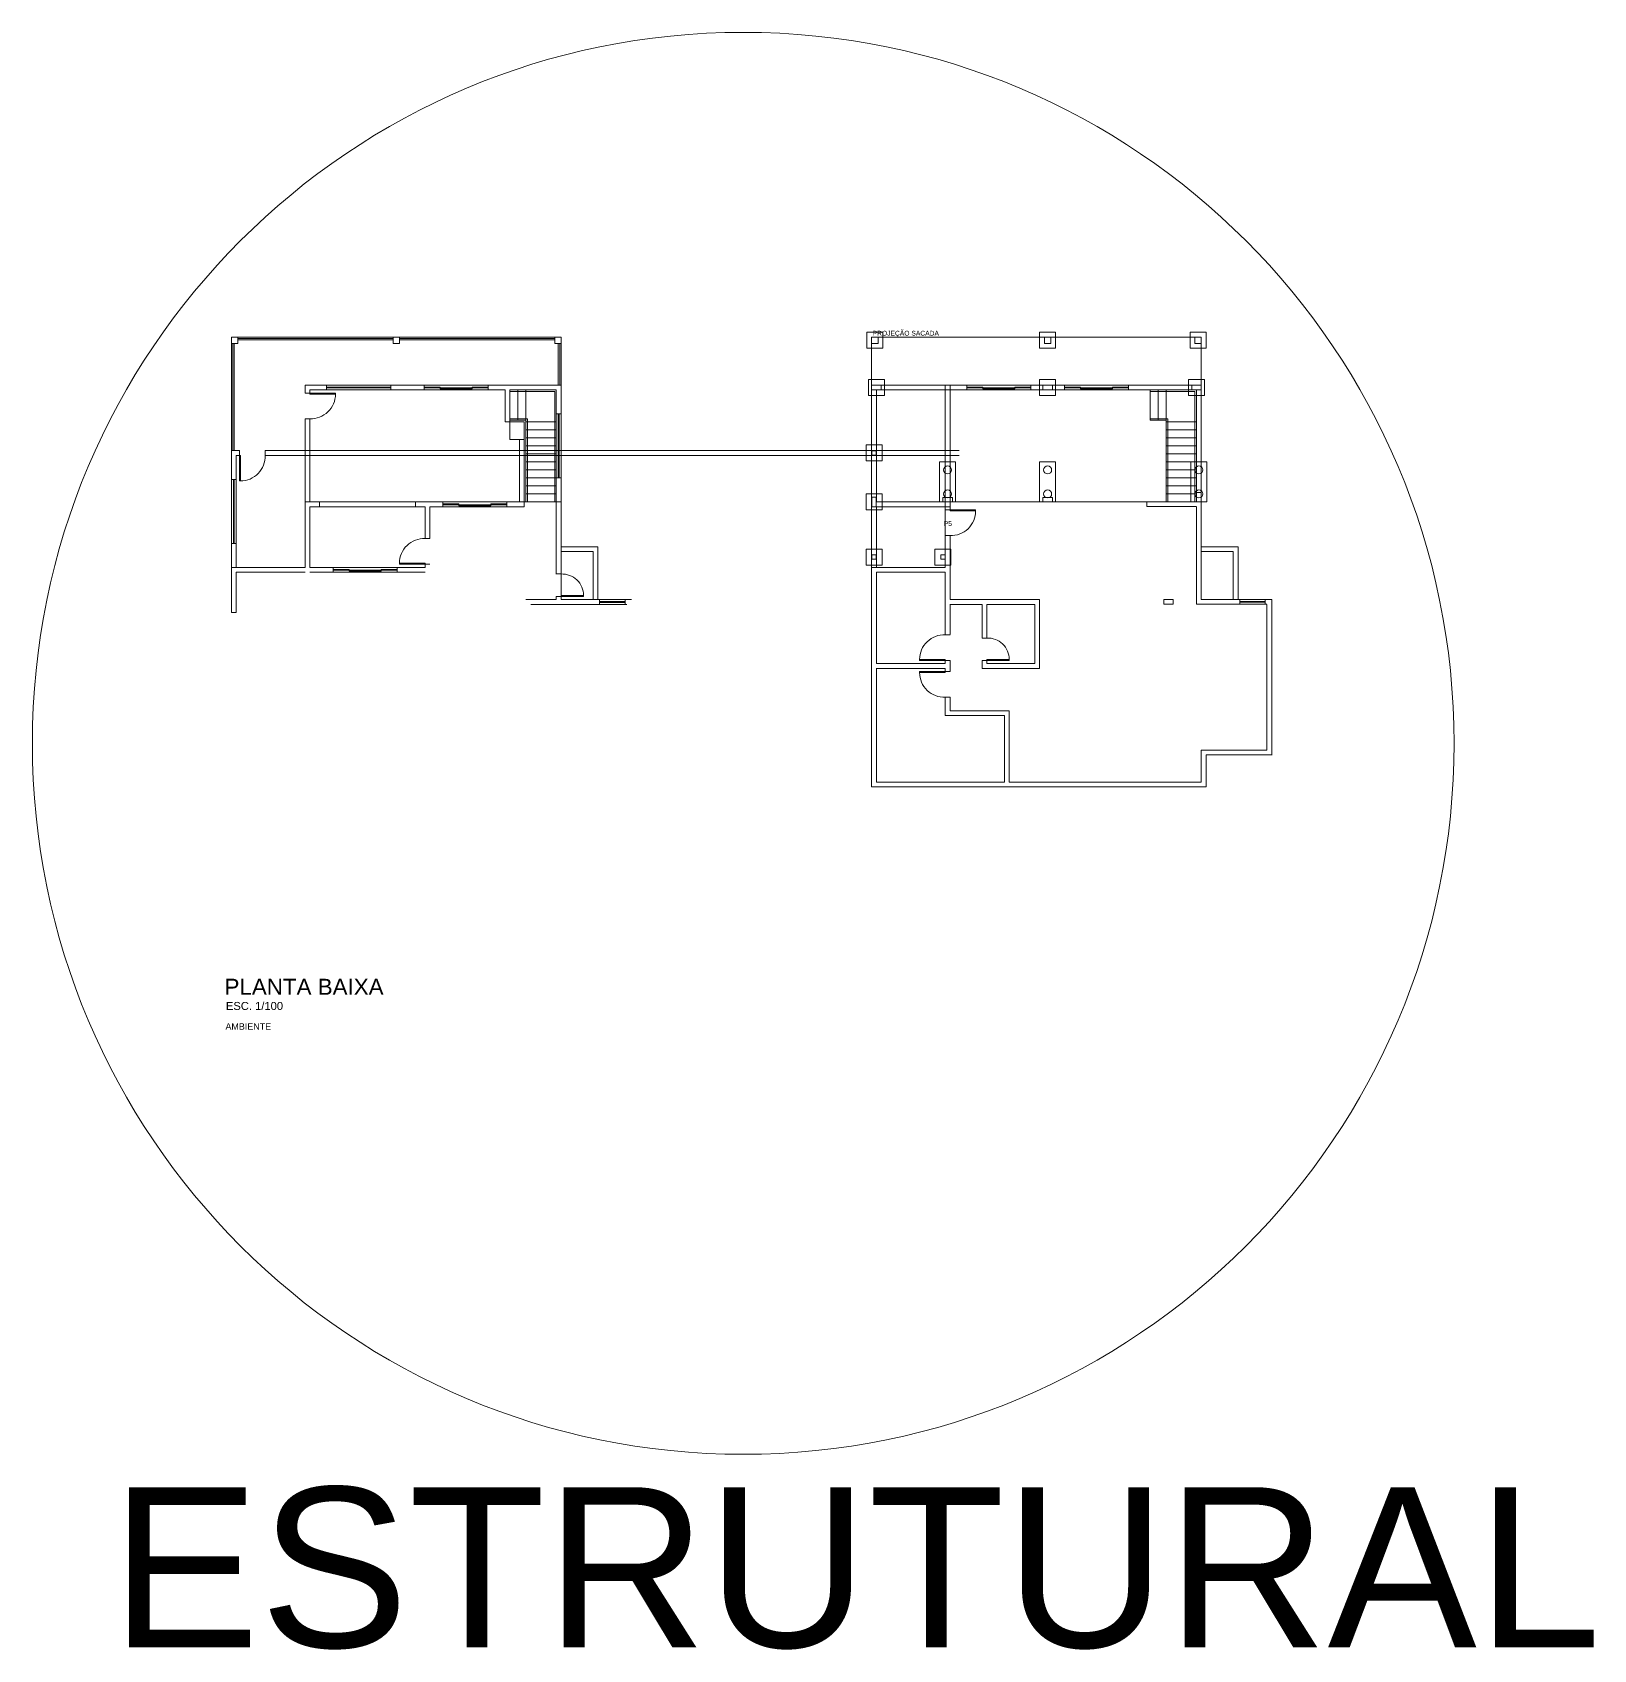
# Model space of a CAD drawing. Header units: millimetres. Extents: x 1206 to 2034, y 106 to 342.
# Drawn here: x 1914.9 to 1963.7, y 200.6 to 251.1 of the extents above; entities that cross this region are included whole.
import ezdxf

# ---------------------------------------------------------------- set-up
doc = ezdxf.new("R2010")
doc.units = ezdxf.units.MM
doc.linetypes.add('ACAD_ISO12W100', pattern=[21, 12, -3, 0, -3, 0, -3])
for name, color, linetype, lineweight in [('AR-ALVENARIA', 7, 'Continuous', 9), ('AR-CARIMBO', 7, 'Continuous', 5), ('AR-CONSTRUIR', 16, 'Continuous', 9), ('AR-DIVISÓRIA', 7, 'Continuous', 5), ('AR-ESCADA', 252, 'Continuous', 5), ('AR-ESQUADRIA', 4, 'Continuous', 5), ('AR-PENA_010', 10, 'Continuous', 9), ('AR-PILAR', 7, 'Continuous', 13), ('AR-PROJEÇÂO_PAV. SUPERIOR', 30, 'ACAD_ISO12W100', 20), ('AR-TXT', 174, 'Continuous', 0), ('AR-TXT-AMBIENTE', 174, 'Continuous', 0), ('AR-TXT-ESPECIFICAÇÕES', 174, 'Continuous', 0)]:
    doc.layers.add(name, color=color, linetype=linetype, lineweight=lineweight)
doc.styles.add('1000_TXT 1', font='arial.ttf', dxfattribs={"height": 5})
doc.styles.add('100_TXT 1', font='arial.ttf', dxfattribs={"height": 0.5})
doc.styles.add('100_TXT 2', font='arial.ttf', dxfattribs={"height": 0.25})
doc.styles.add('100_TXT 3', font='arial.ttf', dxfattribs={"height": 0.2})
doc.styles.add('75_TXT 3', font='arial.ttf', dxfattribs={"height": 0.15})
doc.styles.add('ALLEX 1_25', font='arial.ttf', dxfattribs={"height": 0.05})

msp = doc.modelspace()

# ---------------------------------------------------------------- linework, layer by layer
at = {"layer": 'AR-ALVENARIA', "color": 8}
for p, q in [((1921.1439, 241.4107), (1921.1439, 241.6107)), ((1931.4439, 241.6107), (1931.2439, 241.6107)), ((1924.1189, 240.1107), (1923.4439, 240.1107)), ((1923.4439, 240.1107), (1923.4439, 239.8607)), ((1924.1189, 239.9607), (1924.1189, 240.1107)), ((1926.1189, 240.1107), (1927.1689, 240.1107)), ((1926.1189, 239.9607), (1926.1189, 240.1107)), ((1927.1689, 239.9607), (1927.1689, 240.1107)), ((1931.4439, 239.2107), (1931.4439, 240.1107)), ((1941.1439, 240.1107), (1944.1189, 240.1107)), ((1944.1189, 240.1107), (1944.1189, 239.9607)), ((1946.1189, 239.9607), (1946.1189, 240.1107)), ((1946.1189, 240.1107), (1947.1689, 240.1107)), ((1947.1689, 239.9607), (1947.1689, 240.1107)), ((1951.4439, 240.1107), (1949.1689, 240.1107)), ((1951.4439, 233.4157), (1951.4439, 240.1107)), ((1923.5939, 239.8607), (1923.4439, 239.8607)), ((1924.1189, 239.9607), (1923.5939, 239.9607)), ((1923.5939, 239.8607), (1923.5939, 239.9607)), ((1923.5939, 239.9607), (1924.1189, 239.9607)), ((1923.5939, 239.9607), (1923.5939, 239.8607)), ((1927.1689, 239.9607), (1926.1189, 239.9607)), ((1929.6939, 238.9607), (1929.6939, 239.9607)), ((1929.8439, 238.9607), (1929.8439, 239.9607)), ((1931.2939, 239.9607), (1931.2939, 239.2107)), ((1931.4439, 239.2107), (1931.4439, 239.9607)), ((1941.2939, 239.9607), (1941.2939, 236.4607)), ((1944.1189, 239.9607), (1941.2939, 239.9607)), ((1947.1689, 239.9607), (1946.1189, 239.9607)), ((1951.2939, 239.9607), (1949.1689, 239.9607)), ((1951.2939, 236.4657), (1951.2939, 239.9607)), ((1923.4439, 239.0607), (1923.4439, 234.4157)), ((1923.4439, 239.0607), (1923.5939, 239.0607)), ((1923.5939, 236.4607), (1923.5939, 239.0607)), ((1929.8439, 238.9607), (1929.6939, 238.9607)), ((1929.8439, 238.4107), (1929.8439, 238.9607)), ((1929.8439, 238.9607), (1930.2939, 238.9607)), ((1930.2939, 238.4107), (1930.2939, 238.9607)), ((1931.2939, 239.2107), (1931.4439, 239.2107)), ((1931.2939, 239.2107), (1931.2939, 237.2107)), ((1921.1439, 237.1657), (1921.1439, 238.0657)), ((1921.3939, 238.0657), (1921.1439, 238.0657)), ((1921.3939, 237.9157), (1921.3939, 238.0657)), ((1923.4439, 238.0657), (1922.1939, 238.0657)), ((1922.1939, 238.0657), (1922.1939, 237.9157)), ((1930.2939, 238.4107), (1929.8439, 238.4107)), ((1930.1439, 238.4107), (1930.1439, 236.4607)), ((1930.1439, 236.4607), (1930.1439, 238.4107)), ((1930.2939, 238.4107), (1930.2939, 236.3107)), ((1921.2939, 237.9157), (1921.2939, 237.1657)), ((1921.3939, 237.9157), (1921.2939, 237.9157)), ((1923.4439, 237.9157), (1922.1939, 237.9157)), ((1921.2939, 237.1657), (1921.1439, 237.1657)), ((1931.4439, 237.2107), (1931.2939, 237.2107)), ((1931.2939, 237.2107), (1931.2939, 236.4607)), ((1931.4439, 235.0607), (1931.4439, 237.2107)), ((1931.4439, 236.4607), (1931.4439, 237.2107)), ((1923.8939, 236.4607), (1923.5939, 236.4607)), ((1923.8939, 236.4607), (1923.8939, 236.3107)), ((1927.7439, 236.4607), (1926.8939, 236.4607)), ((1926.8939, 236.3107), (1926.8939, 236.4607)), ((1927.7439, 236.4607), (1927.7439, 236.3107)), ((1929.7439, 236.4607), (1929.7439, 236.3107)), ((1929.7439, 236.4607), (1930.1439, 236.4607)), ((1931.2939, 234.2081), (1931.2939, 236.4607)), ((1943.5939, 236.4607), (1941.2939, 236.4607)), ((1943.5939, 236.3107), (1943.5939, 236.4607)), ((1951.4439, 236.4607), (1949.7439, 236.4607)), ((1949.7439, 236.4607), (1949.7439, 236.3157)), ((1951.4439, 233.4157), (1951.4439, 236.4607)), ((1923.8939, 236.3107), (1923.5939, 236.3107)), ((1923.5939, 234.4157), (1923.5939, 236.3107)), ((1927.1939, 236.3107), (1926.8939, 236.3107)), ((1927.1939, 235.3157), (1927.1939, 236.3107)), ((1927.3439, 235.3157), (1927.3439, 236.3107)), ((1927.7439, 236.3107), (1927.3439, 236.3107)), ((1930.2939, 236.3107), (1929.7439, 236.3107)), ((1941.2939, 236.3107), (1941.2939, 234.4207)), ((1943.5939, 236.3107), (1941.2939, 236.3107)), ((1943.4439, 236.2107), (1943.4439, 236.3107)), ((1943.5939, 236.2107), (1943.4439, 236.2107)), ((1943.5939, 236.3107), (1943.5939, 236.2107)), ((1949.7439, 236.3157), (1951.2939, 236.3157)), ((1951.2939, 233.2657), (1951.2939, 236.3107)), ((1921.1439, 233.0032), (1921.1439, 235.1657)), ((1921.1439, 235.1657), (1921.2939, 235.1657)), ((1921.2939, 235.1657), (1921.2939, 234.4157)), ((1927.3439, 235.3157), (1927.1939, 235.3157)), ((1931.4439, 234.2081), (1931.4439, 234.9107)), ((1932.4439, 234.9107), (1931.4439, 234.9107)), ((1932.5939, 235.0607), (1932.2439, 235.0607)), ((1932.4439, 233.4107), (1932.4439, 234.9107)), ((1932.5939, 233.4107), (1932.5939, 235.0607)), ((1943.4439, 235.4107), (1943.4439, 234.4157)), ((1943.5939, 235.4107), (1943.4439, 235.4107)), ((1943.5939, 235.4107), (1943.5939, 233.4157)), ((1952.4439, 234.9107), (1951.4439, 234.9107)), ((1952.5939, 235.0607), (1952.2439, 235.0607)), ((1952.4439, 233.4107), (1952.4439, 234.9107)), ((1952.5939, 233.4107), (1952.5939, 235.0607)), ((1921.2939, 234.4157), (1923.4439, 234.4157)), ((1923.5939, 234.4157), (1924.3189, 234.4157)), ((1927.1939, 234.4157), (1927.1939, 234.5157)), ((1927.1939, 234.5157), (1927.3439, 234.5157)), ((1941.1439, 234.4157), (1941.1439, 227.5607)), ((1941.2939, 234.4207), (1943.4439, 234.4157)), ((1941.2939, 234.4207), (1943.4439, 234.4157)), ((1921.2939, 233.0032), (1921.2939, 234.2657)), ((1921.2939, 234.2657), (1923.4439, 234.2657)), ((1931.2939, 234.2081), (1931.2939, 234.2107)), ((1931.2939, 234.2107), (1931.4439, 234.2107)), ((1941.2939, 234.2657), (1941.2939, 231.4157)), ((1943.4439, 234.2657), (1941.2939, 234.2657)), ((1943.4439, 232.3157), (1943.4439, 234.2657)), ((1931.2939, 233.4107), (1930.3439, 233.4107)), ((1931.2939, 233.4107), (1931.2939, 233.5107)), ((1931.4439, 233.5107), (1931.2939, 233.5107)), ((1931.4439, 233.4107), (1931.4439, 233.5107)), ((1931.4439, 233.4107), (1931.4439, 233.5107)), ((1932.4439, 233.4107), (1931.4439, 233.4107)), ((1932.6439, 233.4107), (1932.5939, 233.4107)), ((1932.6439, 233.4107), (1932.6439, 233.2607)), ((1933.6439, 233.4107), (1933.4439, 233.4107)), ((1933.4439, 233.2607), (1933.4439, 233.4107)), ((1946.3939, 233.4107), (1943.5939, 233.4107)), ((1946.3939, 233.4107), (1946.3939, 231.2607)), ((1950.5689, 233.4157), (1950.2689, 233.4157)), ((1950.2689, 233.4157), (1950.2689, 233.2657)), ((1950.5689, 233.4157), (1950.5689, 233.2657)), ((1952.4439, 233.4157), (1951.4439, 233.4157)), ((1952.5939, 233.4157), (1952.6439, 233.4157)), ((1952.6439, 233.4157), (1952.6439, 233.2657)), ((1953.6439, 233.4157), (1953.4439, 233.4157)), ((1953.4439, 233.2657), (1953.4439, 233.4157)), ((1953.6439, 228.5557), (1953.6439, 233.4107)), ((1921.1439, 233.0032), (1921.2939, 233.0032)), ((1930.4939, 233.2607), (1932.6439, 233.2607)), ((1933.4439, 233.2607), (1933.4939, 233.2607)), ((1943.5939, 232.3157), (1943.5939, 233.2657)), ((1943.5939, 233.2607), (1944.5939, 233.2607)), ((1944.5939, 232.2107), (1944.5939, 233.2607)), ((1944.7439, 232.2107), (1944.7439, 233.2607)), ((1944.7439, 233.2607), (1946.2439, 233.2607)), ((1946.2439, 233.2607), (1946.2439, 231.4107)), ((1950.5689, 233.2657), (1950.2689, 233.2657)), ((1952.6439, 233.2657), (1951.2939, 233.2657)), ((1953.4939, 233.2657), (1953.4439, 233.2657)), ((1953.4939, 228.7057), (1953.4939, 233.2607)), ((1943.5939, 232.3107), (1943.4439, 232.3107)), ((1944.5939, 232.2107), (1944.7439, 232.2107)), ((1941.2939, 231.4107), (1942.6813, 231.4107)), ((1941.2939, 231.4107), (1943.4439, 231.4107)), ((1943.4439, 231.4107), (1943.4439, 231.5107)), ((1943.4439, 231.5107), (1943.5939, 231.5107)), ((1943.5939, 231.4107), (1943.5939, 231.5107)), ((1943.5939, 231.5107), (1943.5939, 231.1607)), ((1944.5939, 231.2607), (1944.5939, 231.5107)), ((1944.7439, 231.5107), (1944.5939, 231.5107)), ((1944.7439, 231.4107), (1944.7439, 231.5107)), ((1944.7439, 231.4107), (1944.7439, 231.5107)), ((1946.2439, 231.4107), (1944.7439, 231.4107)), ((1941.2939, 231.2657), (1941.2939, 227.7107)), ((1943.4439, 231.2607), (1941.2939, 231.2607)), ((1943.4439, 231.2607), (1943.4439, 231.1607)), ((1943.4439, 231.1607), (1943.5939, 231.1607)), ((1946.3939, 231.2607), (1944.5939, 231.2607)), ((1943.4439, 230.3607), (1943.4439, 229.7857)), ((1943.4439, 230.3607), (1943.5939, 230.3607)), ((1943.5939, 230.3607), (1943.5939, 229.9357)), ((1943.5939, 229.9357), (1945.4439, 229.9357)), ((1945.4439, 229.9357), (1945.4439, 227.7057)), ((1943.4439, 229.7857), (1945.2939, 229.7857)), ((1945.2939, 229.7857), (1945.2939, 227.7057)), ((1951.4439, 228.7107), (1953.4939, 228.7107)), ((1951.4439, 228.7107), (1951.4439, 227.7107)), ((1951.5939, 228.5607), (1953.6439, 228.5607)), ((1951.5939, 228.5607), (1951.5939, 227.5607)), ((1941.1439, 227.5607), (1951.5939, 227.5607)), ((1941.2939, 227.7107), (1945.2939, 227.7107)), ((1945.4439, 227.7107), (1951.4439, 227.7107))]:
    msp.add_line(p, q, dxfattribs=at)
at = {"layer": 'AR-CARIMBO', "color": 8}
for p, q in [((1929.1689, 239.9607), (1929.1689, 240.1107)), ((1929.1689, 240.1107), (1931.4439, 240.1107)), ((1949.1689, 239.9607), (1949.1689, 240.1107)), ((1929.6939, 239.9607), (1929.1689, 239.9607)), ((1931.2939, 239.9607), (1929.8439, 239.9607)), ((1924.3189, 234.4157), (1924.3189, 234.2657)), ((1926.3189, 234.4157), (1927.1939, 234.4157)), ((1926.3189, 234.2657), (1926.3189, 234.4157)), ((1923.5939, 234.2657), (1924.3189, 234.2657)), ((1926.3189, 234.2657), (1927.1939, 234.2657))]:
    msp.add_line(p, q, dxfattribs=at)
at = {"layer": 'AR-CONSTRUIR'}
for points in [[(1921.1439, 241.6107), (1921.1439, 241.4107), (1921.1439, 241.4107), (1921.1439, 238.0657), (1921.1439, 238.0657), (1921.1439, 234.4157), (1923.4439, 234.4157), (1923.4439, 236.4607), (1931.4439, 236.4607), (1931.4439, 240.1107), (1931.4439, 240.1107), (1931.4439, 241.4107), (1931.4439, 241.4107), (1931.4439, 241.6107), (1931.2439, 241.6107), (1931.2439, 241.6107), (1926.3939, 241.6107), (1926.3939, 241.6107), (1921.1439, 241.6107)], [(1941.1439, 241.6107), (1941.1439, 241.4107), (1941.1439, 241.4107), (1941.1439, 238.0657), (1941.1439, 238.0657), (1941.1439, 234.4157), (1943.4439, 234.4157), (1943.4439, 236.4607), (1951.4439, 236.4607), (1951.4439, 240.1107), (1951.4439, 240.1107), (1951.4439, 241.4107), (1951.4439, 241.4107), (1951.4439, 241.6107), (1951.2439, 241.6107), (1951.2439, 241.6107), (1946.3939, 241.6107), (1946.3939, 241.6107), (1941.1439, 241.6107)]]:
    msp.add_lwpolyline(points, dxfattribs=at)
for points in [[(1931.4439, 235.0607), (1932.5939, 235.0607), (1932.5939, 233.4107), (1931.4439, 233.4107)], [(1951.4439, 235.0607), (1952.5939, 235.0607), (1952.5939, 233.4107), (1951.4439, 233.4107)]]:
    msp.add_lwpolyline(points, close=True, dxfattribs=at)
at = {"layer": 'AR-DIVISÓRIA', "color": 8}
for p, q in [((1926.1939, 241.5707), (1921.3439, 241.5707)), ((1926.1939, 241.5207), (1921.3439, 241.5207)), ((1931.2439, 241.5707), (1926.3939, 241.5707)), ((1931.2439, 241.5207), (1926.3939, 241.5207)), ((1921.1839, 238.0657), (1921.1839, 241.4107)), ((1921.2339, 241.4107), (1921.2339, 238.0657)), ((1931.3539, 240.1107), (1931.3539, 241.4107)), ((1931.4039, 241.4107), (1931.4039, 240.1107))]:
    msp.add_line(p, q, dxfattribs=at)
at = {"layer": 'AR-ESCADA', "color": 8}
for p, q in [((1931.2439, 239.9107), (1929.8439, 239.9107)), ((1930.0939, 239.0107), (1930.0939, 239.9607)), ((1930.3439, 238.9607), (1930.3439, 239.9607)), ((1931.2439, 236.4607), (1931.2439, 239.9107)), ((1949.8439, 239.0107), (1949.8439, 239.9607)), ((1951.2439, 239.9107), (1949.8439, 239.9107)), ((1950.0939, 239.0107), (1950.0939, 239.9607)), ((1950.3439, 238.9607), (1950.3439, 239.9607)), ((1951.2439, 236.4607), (1951.2439, 239.9107)), ((1930.3939, 239.0607), (1929.8439, 239.0607)), ((1930.3439, 239.0107), (1929.8439, 239.0107)), ((1930.3439, 239.0107), (1930.3439, 236.4607)), ((1930.3439, 238.9607), (1931.2939, 238.9607)), ((1930.3939, 239.0607), (1930.3939, 236.4607)), ((1950.3939, 239.0607), (1949.8439, 239.0607)), ((1950.3439, 239.0107), (1949.8439, 239.0107)), ((1950.3439, 239.0107), (1950.3439, 236.4607)), ((1950.3439, 238.9607), (1951.2939, 238.9607)), ((1950.3939, 239.0607), (1950.3939, 236.4607)), ((1930.3439, 238.7107), (1931.2939, 238.7107)), ((1930.3439, 238.4607), (1931.2939, 238.4607)), ((1950.3439, 238.7107), (1951.2939, 238.7107)), ((1950.3439, 238.4607), (1951.2939, 238.4607)), ((1930.3439, 238.2107), (1931.2939, 238.2107)), ((1930.3439, 237.9607), (1931.2939, 237.9607)), ((1950.3439, 238.2107), (1951.2939, 238.2107)), ((1950.3439, 237.9607), (1951.2939, 237.9607)), ((1930.3439, 237.7107), (1931.2939, 237.7107)), ((1930.3439, 237.4607), (1931.2939, 237.4607)), ((1950.3439, 237.7107), (1951.2939, 237.7107)), ((1950.3439, 237.4607), (1951.2939, 237.4607)), ((1930.3439, 237.2107), (1931.2939, 237.2107)), ((1930.3439, 236.9607), (1931.2939, 236.9607)), ((1950.3439, 237.2107), (1951.2939, 237.2107)), ((1950.3439, 236.9607), (1951.2939, 236.9607)), ((1930.3439, 236.7107), (1931.2939, 236.7107)), ((1930.3439, 236.4607), (1931.2939, 236.4607)), ((1950.3439, 236.7107), (1951.2939, 236.7107)), ((1950.3439, 236.4607), (1951.2939, 236.4607))]:
    msp.add_line(p, q, dxfattribs=at)
at = {"layer": 'AR-ESQUADRIA', "color": 8}
for p, q in [((1924.1189, 240.1107), (1926.1189, 240.1107)), ((1926.1189, 240.0507), (1924.1189, 240.0507)), ((1926.1189, 240.0207), (1924.1189, 240.0207)), ((1927.1689, 240.1107), (1929.1689, 240.1107)), ((1927.6689, 240.0507), (1927.1689, 240.0507)), ((1929.1689, 240.0207), (1927.1689, 240.0207)), ((1927.6689, 239.9907), (1927.6689, 240.0507)), ((1928.6689, 239.9907), (1927.6689, 239.9907)), ((1928.1689, 240.0207), (1928.1689, 239.9907)), ((1929.1689, 240.0507), (1928.6689, 240.0507)), ((1928.6689, 240.0507), (1928.6689, 239.9907)), ((1944.1189, 240.1107), (1946.1189, 240.1107)), ((1944.6189, 240.0507), (1944.1189, 240.0507)), ((1946.1189, 240.0207), (1944.1189, 240.0207)), ((1944.6189, 239.9907), (1944.6189, 240.0507)), ((1945.6189, 239.9907), (1944.6189, 239.9907)), ((1945.1189, 240.0207), (1945.1189, 239.9907)), ((1946.1189, 240.0507), (1945.6189, 240.0507)), ((1945.6189, 240.0507), (1945.6189, 239.9907)), ((1947.1689, 240.1107), (1949.1689, 240.1107)), ((1947.6689, 240.0507), (1947.1689, 240.0507)), ((1949.1689, 240.0207), (1947.1689, 240.0207)), ((1947.6689, 239.9907), (1947.6689, 240.0507)), ((1948.6689, 239.9907), (1947.6689, 239.9907)), ((1948.1689, 240.0207), (1948.1689, 239.9907)), ((1949.1689, 240.0507), (1948.6689, 240.0507)), ((1948.6689, 240.0507), (1948.6689, 239.9907)), ((1926.1189, 239.9607), (1924.1189, 239.9607)), ((1929.1689, 239.9607), (1927.1689, 239.9607)), ((1946.1189, 239.9607), (1944.1189, 239.9607)), ((1949.1689, 239.9607), (1947.1689, 239.9607)), ((1931.2939, 237.2107), (1931.2939, 239.2107)), ((1931.3539, 237.2107), (1931.3539, 239.2107)), ((1931.3839, 237.2107), (1931.3839, 239.2107)), ((1931.4439, 239.2107), (1931.4439, 237.2107)), ((1921.1439, 235.1657), (1921.1439, 237.1657)), ((1921.2039, 235.1657), (1921.2039, 237.1657)), ((1921.2339, 235.1657), (1921.2339, 237.1657)), ((1921.2939, 235.1657), (1921.2939, 237.1657)), ((1926.8939, 236.4607), (1923.8939, 236.4607)), ((1927.7439, 236.4607), (1929.7439, 236.4607)), ((1926.8939, 236.3107), (1923.8939, 236.3107)), ((1928.2439, 236.4007), (1927.7439, 236.4007)), ((1929.7439, 236.3707), (1927.7439, 236.3707)), ((1929.7439, 236.3107), (1927.7439, 236.3107)), ((1928.2439, 236.3407), (1928.2439, 236.4007)), ((1929.2439, 236.3407), (1928.2439, 236.3407)), ((1928.7439, 236.3707), (1928.7439, 236.3407)), ((1929.7439, 236.4007), (1929.2439, 236.4007)), ((1929.2439, 236.4007), (1929.2439, 236.3407)), ((1924.3189, 234.4157), (1926.3189, 234.4157)), ((1924.8189, 234.3557), (1924.3189, 234.3557)), ((1926.3189, 234.3257), (1924.3189, 234.3257)), ((1926.3189, 234.2657), (1924.3189, 234.2657)), ((1924.8189, 234.2957), (1924.8189, 234.3557)), ((1925.8189, 234.2957), (1924.8189, 234.2957)), ((1925.3189, 234.3257), (1925.3189, 234.2957)), ((1926.3189, 234.3557), (1925.8189, 234.3557)), ((1925.8189, 234.3557), (1925.8189, 234.2957)), ((1932.6439, 233.4107), (1933.4439, 233.4107)), ((1952.6439, 233.4157), (1953.4439, 233.4157)), ((1933.4439, 233.3507), (1932.6439, 233.3507)), ((1933.4439, 233.3207), (1932.6439, 233.3207)), ((1933.4439, 233.2607), (1932.6439, 233.2607)), ((1953.4439, 233.3557), (1952.6439, 233.3557)), ((1953.4439, 233.3257), (1952.6439, 233.3257)), ((1953.4439, 233.2657), (1952.6439, 233.2657))]:
    msp.add_line(p, q, dxfattribs=at)
for points in [[(1924.3939, 239.8307), (1924.3939, 239.8607), (1923.5939, 239.8607), (1923.5939, 239.8307)], [(1921.4239, 237.1157), (1921.3939, 237.1157), (1921.3939, 237.9157), (1921.4239, 237.9157)], [(1944.3939, 236.1807), (1944.3939, 236.2107), (1943.5939, 236.2107), (1943.5939, 236.1807)], [(1926.3939, 234.5457), (1926.3939, 234.5157), (1927.1939, 234.5157), (1927.1939, 234.5457)], [(1931.4439, 233.5407), (1932.1439, 233.5407), (1932.1439, 233.5107), (1931.4439, 233.5107)], [(1942.6439, 231.5407), (1942.6439, 231.5107), (1943.4439, 231.5107), (1943.4439, 231.5407)], [(1944.7439, 231.5407), (1945.4439, 231.5407), (1945.4439, 231.5107), (1944.7439, 231.5107)], [(1942.6439, 231.1307), (1942.6439, 231.1607), (1943.4439, 231.1607), (1943.4439, 231.1307)]]:
    msp.add_lwpolyline(points, close=True, dxfattribs=at)
for centre, radius, start, end in [((1923.6233, 239.8307), 0.7706, 267.81062, 0), ((1921.4239, 237.8862), 0.7706, 270, 2.18938), ((1943.6233, 236.1807), 0.7706, 267.81062, 0), ((1927.1644, 234.5457), 0.7706, 87.81062, 180), ((1931.4732, 233.5407), 0.6706, 360, 92.5089), ((1943.4144, 231.5407), 0.7706, 87.81062, 180), ((1944.7732, 231.5407), 0.6706, 0, 92.5089), ((1943.4144, 231.1307), 0.7706, 180, 272.18938)]:
    msp.add_arc(centre, radius, start, end, dxfattribs=at)
at = {"layer": 'AR-PENA_010'}
msp.add_circle((1937.1323, 228.9208), 22.2086, dxfattribs=at)
at = {"layer": 'AR-PILAR'}
for p, q in [((1943.4439, 236.4607), (1943.4439, 240.1107)), ((1943.5939, 236.4607), (1943.5939, 240.1107)), ((1923.4439, 238.0657), (1943.8802, 238.0657)), ((1923.4439, 237.9157), (1943.8802, 237.9157)), ((1943.4439, 236.4607), (1943.5939, 236.4607))]:
    msp.add_line(p, q, dxfattribs=at)
for points in [[(1921.1439, 241.4107), (1921.3439, 241.4107), (1921.3439, 241.6107), (1921.1439, 241.6107)], [(1926.1939, 241.4107), (1926.3939, 241.4107), (1926.3939, 241.6107), (1926.1939, 241.6107)], [(1931.2439, 241.4107), (1931.4439, 241.4107), (1931.4439, 241.6107), (1931.2439, 241.6107)], [(1940.9939, 241.2607), (1941.4939, 241.2607), (1941.4939, 241.7607), (1940.9939, 241.7607)], [(1941.1439, 241.4107), (1941.3439, 241.4107), (1941.3439, 241.6107), (1941.1439, 241.6107)], [(1946.3939, 241.2607), (1946.8939, 241.2607), (1946.8939, 241.7607), (1946.3939, 241.7607)], [(1946.5439, 241.4107), (1946.7439, 241.4107), (1946.7439, 241.6107), (1946.5439, 241.6107)], [(1951.0939, 241.2607), (1951.5939, 241.2607), (1951.5939, 241.7607), (1951.0939, 241.7607)], [(1951.2439, 241.4107), (1951.4439, 241.4107), (1951.4439, 241.6107), (1951.2439, 241.6107)], [(1941.0439, 239.7857), (1941.5439, 239.7857), (1941.5439, 240.2857), (1941.0439, 240.2857)], [(1941.1439, 239.9657), (1941.4439, 239.9657), (1941.4439, 240.1057), (1941.1439, 240.1057)], [(1946.3939, 239.7857), (1946.8939, 239.7857), (1946.8939, 240.2857), (1946.3939, 240.2857)], [(1946.4939, 239.9657), (1946.7939, 239.9657), (1946.7939, 240.1057), (1946.4939, 240.1057)], [(1951.0439, 239.7857), (1951.5439, 239.7857), (1951.5439, 240.2857), (1951.0439, 240.2857)], [(1951.1439, 239.9657), (1951.4439, 239.9657), (1951.4439, 240.1057), (1951.1439, 240.1057)], [(1940.9689, 237.7407), (1941.4689, 237.7407), (1941.4689, 238.2407), (1940.9689, 238.2407)], [(1941.1489, 237.9207), (1941.2889, 237.9207), (1941.2889, 238.0607), (1941.1489, 238.0607)], [(1943.2689, 236.4607), (1943.7689, 236.4607), (1943.7689, 237.7107), (1943.2689, 237.7107)], [(1946.3939, 236.4607), (1946.8939, 236.4607), (1946.8939, 237.7107), (1946.3939, 237.7107)], [(1951.1189, 236.4607), (1951.6189, 236.4607), (1951.6189, 237.7107), (1951.1189, 237.7107)], [(1940.9689, 236.2112), (1941.4689, 236.2112), (1941.4689, 236.7112), (1940.9689, 236.7112)], [(1941.1489, 236.6112), (1941.1489, 236.3112), (1941.2889, 236.3112), (1941.2889, 236.6112)], [(1943.3689, 236.4607), (1943.6689, 236.4607), (1943.6689, 236.6007), (1943.3689, 236.6007)], [(1946.4939, 236.4607), (1946.7939, 236.4607), (1946.7939, 236.6007), (1946.4939, 236.6007)], [(1951.2989, 236.7607), (1951.2989, 236.4607), (1951.4389, 236.4607), (1951.4389, 236.7607)], [(1940.9689, 234.4907), (1941.4689, 234.4907), (1941.4689, 234.9907), (1940.9689, 234.9907)], [(1943.1239, 234.4907), (1943.6239, 234.4907), (1943.6239, 234.9907), (1943.1239, 234.9907)], [(1941.1489, 234.6707), (1941.2889, 234.6707), (1941.2889, 234.8107), (1941.1489, 234.8107)], [(1943.3039, 234.6707), (1943.4439, 234.6707), (1943.4439, 234.8107), (1943.3039, 234.8107)]]:
    msp.add_lwpolyline(points, close=True, dxfattribs=at)
for centre in [(1943.5189, 237.4607), (1946.6439, 237.4607), (1951.3689, 237.4607), (1943.5189, 236.7107), (1946.6439, 236.7107), (1951.3689, 236.7107)]:
    msp.add_circle(centre, 0.125, dxfattribs=at)
at = {"layer": 'AR-PROJEÇÂO_PAV. SUPERIOR', "color": 8}
for p, q in [((1941.1439, 241.6107), (1951.4439, 241.6107)), ((1941.1439, 240.1107), (1941.1439, 241.5607)), ((1951.4439, 240.1107), (1951.4439, 241.5607))]:
    msp.add_line(p, q, dxfattribs=at)

# ---------------------------------------------------------------- texts
at = {"layer": 'AR-PROJEÇÂO_PAV. SUPERIOR', "color": 8, "insert": (1941.1757, 241.8072), "char_height": 0.15, "attachment_point": 1, "style": '75_TXT 3'}
msp.add_mtext_dynamic_manual_height_columns('PROJEÇÃO SACADA', width=14.364558, gutter_width=10, heights=[0], dxfattribs=at)
at = {"layer": 'AR-TXT', "insert": (1920.9286, 221.567), "char_height": 0.5, "attachment_point": 1, "style": '100_TXT 1'}
msp.add_mtext_dynamic_manual_height_columns('PLANTA BAIXA', width=14.364558, gutter_width=10, heights=[0], dxfattribs=at)
at = {"layer": 'AR-TXT', "insert": (1917.3673, 205.6821), "char_height": 5, "width": 50.80926, "attachment_point": 1, "style": '1000_TXT 1'}
msp.add_mtext('ESTRUTURAL', dxfattribs=at)
at = {"layer": 'AR-TXT-AMBIENTE', "insert": (1920.957, 220.1755), "char_height": 0.2, "attachment_point": 1, "style": '100_TXT 3'}
msp.add_mtext_dynamic_manual_height_columns('AMBIENTE', width=14.364558, gutter_width=10, heights=[0], dxfattribs=at)
at = {"layer": 'AR-TXT-ESPECIFICAÇÕES', "color": 8, "style": 'ALLEX 1_25'}
msp.add_text('P5', height=0.15, dxfattribs=at).set_placement((1943.3985, 235.7116))
at = {"layer": 'AR-TXT-ESPECIFICAÇÕES', "insert": (1920.9706, 220.8429), "char_height": 0.25, "attachment_point": 1, "style": '100_TXT 2'}
msp.add_mtext_dynamic_manual_height_columns('ESC. 1/100', width=14.364558, gutter_width=10, heights=[0], dxfattribs=at)

doc.saveas('drawing.dxf')
